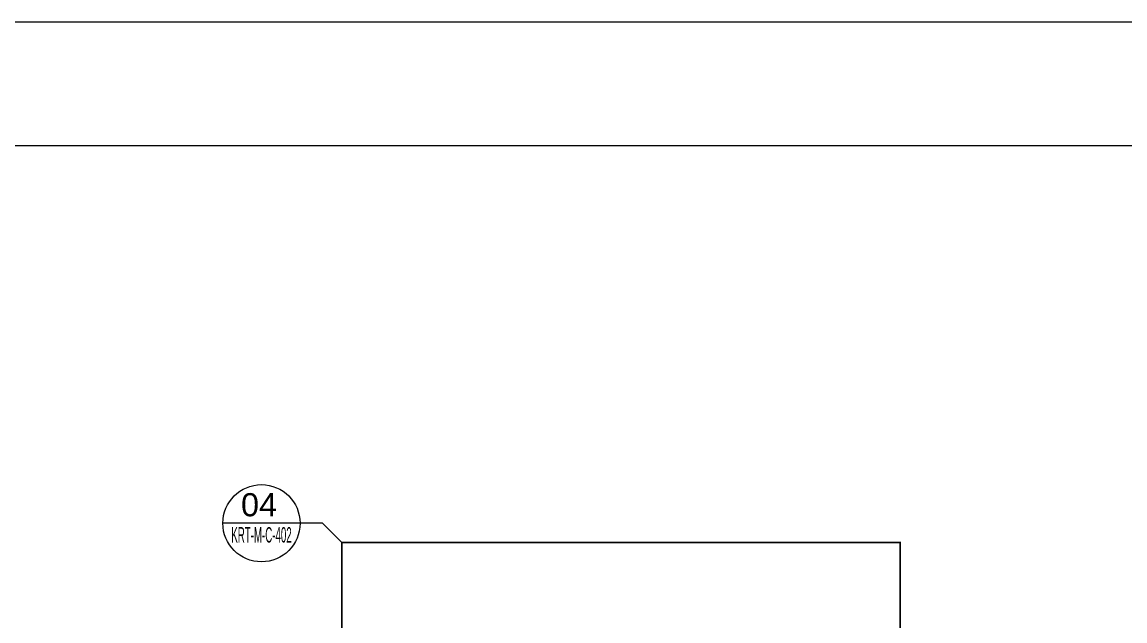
# Model space of a CAD drawing. Extents: x -9058 to 11890, y 0 to 8106.
# Drawn here: x 1503 to 2218, y 3817 to 4205 of the extents above; entities that cross this region are included whole.
import ezdxf
from ezdxf.enums import TextEntityAlignment as Align

# ---------------------------------------------------------------- set-up
doc = ezdxf.new("R2010")
doc.units = 0
doc.header["$LTSCALE"] = 10
doc.header["$MEASUREMENT"] = 0
doc.linetypes.add('HIDDEN2', pattern=[4.7625, 3.175, -1.5875])
doc.layers.get('0').update_dxf_attribs({"color": 9, "lineweight": 9})
doc.layers.add('21', color=9, linetype='Continuous', lineweight=9)
doc.layers.add('40A', color=9, linetype='Continuous', lineweight=9)
doc.styles.add('Arial', font='arial.ttf', dxfattribs={"height": 2.5})

# ---------------------------------------------------------------- blocks, each defined once
blk = doc.blocks.new('0_detailbox1')
blk.add_lwpolyline([(10.41, -2.5), (7.91, 0), (-5, 0)])
blk.add_circle((0, 0), 5)
at = {"style": 'Arial'}
blk.add_attdef('DETAYADI', text='', height=3, dxfattribs=at).set_placement((0, 0), align=Align.BOTTOM_CENTER)
blk.add_attdef('PAFTAADI', text='', height=2, dxfattribs=at).set_placement((0, -0.5), align=Align.TOP_CENTER)

msp = doc.modelspace()

# ---------------------------------------------------------------- linework, layer by layer
at = {"layer": '21', "linetype": 'HIDDEN2', "ltscale": 0.1, "const_width": 1}
msp.add_lwpolyline([(1710.38, 3867.87), (2072.08, 3867.87), (2072.08, 3253.49), (1710.38, 3253.49)], close=True, dxfattribs=at)
at = {"layer": '40A'}
for points in [[(5945, 4205), (0, 4205), (0, 0), (5945, 0)], [(5405.06, 80), (80, 80), (80, 4125), (5405.06, 4125)]]:
    msp.add_lwpolyline(points, close=True, dxfattribs=at)

# ---------------------------------------------------------------- block references
at = {"layer": '21'}
ref = msp.add_blockref('0_detailbox1', (1658.32, 3880.37), dxfattribs=dict(at, xscale=5, yscale=5, zscale=5))
ref.add_attrib('DETAYADI', '04', dxfattribs={"layer": '0', "height": 15, "style": 'Arial'}).set_placement((1656.73, 3880.37), align=Align.BOTTOM_CENTER)
ref.add_attrib('PAFTAADI', 'KRT-M-C-402', dxfattribs={"layer": '0', "height": 10, "style": 'Arial', "width": 0.45}).set_placement((1658.34, 3877.87), align=Align.TOP_CENTER)

doc.saveas('drawing.dxf')
